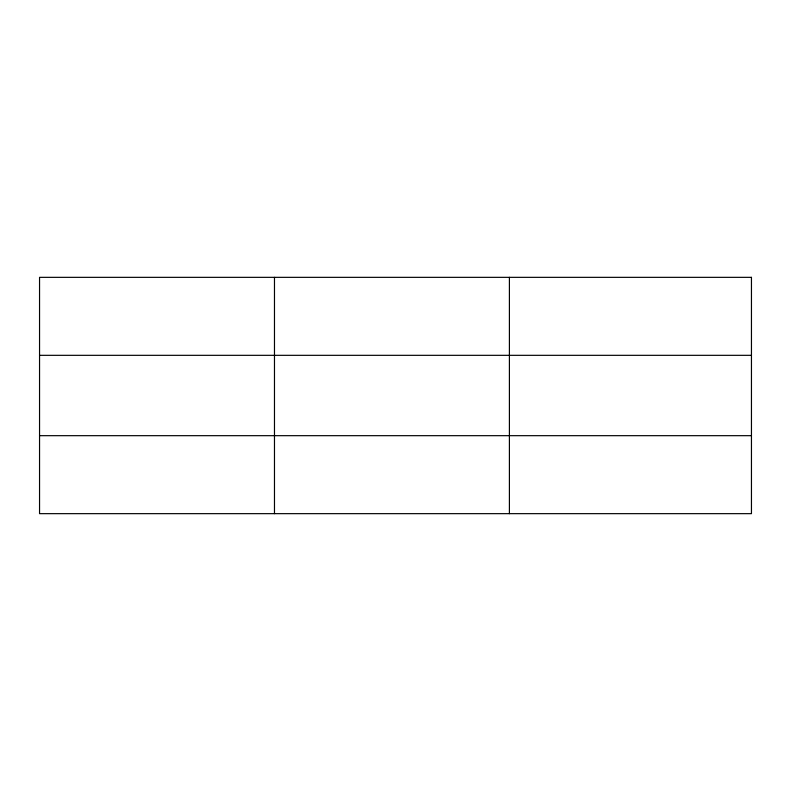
<?xml version="1.0" encoding="UTF-8"?>
<svg xmlns="http://www.w3.org/2000/svg" width="791" height="791" viewBox="0 0 791 791"><rect width="100%" height="100%" fill="white"/><g stroke="black" fill="none" stroke-linecap="round" stroke-linejoin="round"><path stroke-width="1.19" d="M274.477 513.656L274.477 277.344M509.404 513.656L509.404 277.344M39.55 355.327L751.45 355.327M39.55 435.673L751.45 435.673M751.45 277.344L751.45 513.656L39.55 513.656L39.55 277.344L751.45 277.344"/></g></svg>
